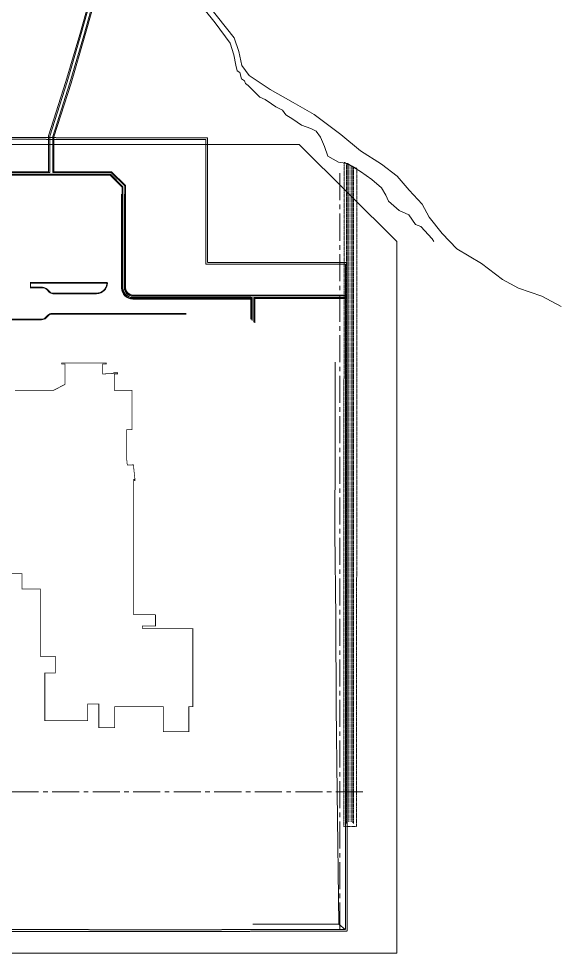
# Model space of a CAD drawing. Header units: millimetres. Extents: x 553474 to 556484, y 6145926 to 6146600.
# Drawn here: x 556292.7 to 556483.9, y 6146022 to 6146351.5 of the extents above; entities that cross this region are included whole.
import ezdxf

# ---------------------------------------------------------------- set-up
doc = ezdxf.new("R2010")
doc.units = ezdxf.units.MM
doc.linetypes.add('CENTER2', pattern=[28.575, 19.05, -3.175, 3.175, -3.175])
doc.linetypes.add('HIDDEN', pattern=[0.375, 0.25, -0.125])
doc.layers.add('8', color=8, linetype='Continuous', lineweight=0)
doc.styles.add('topografia rev A (17-04-08)$0$Standard', font='txt')
doc.linetypes.add('topografia rev A (17-04-08)$0$CERCO', pattern='A,0.5,-0.005,["X",topografia rev A (17-04-08)$0$Standard,S=0.5,R=0,X=-0.1,Y=-0.25],4', length=4.505)

msp = doc.modelspace()

# ---------------------------------------------------------------- linework, layer by layer
at = {"layer": '8', "linetype": 'HIDDEN', "ltscale": 0.1}
for p, q in [((556408.234, 6146067.745), (556408.234, 6146300.453)), ((556408.47, 6146067.945), (556408.47, 6146300.412)), ((556409.07, 6146068.345), (556409.07, 6146300.071)), ((556409.87, 6146068.345), (556409.87, 6146299.593)), ((556410.47, 6146067.945), (556410.47, 6146299.234)), ((556410.706, 6146067.745), (556410.706, 6146299.093))]:
    msp.add_line(p, q, dxfattribs=at)
at = {"layer": '8'}
for p, q in [((556303.154, 6146297.533), (556259.94, 6146297.533)), ((556325.045, 6146296.633), (556260.312, 6146296.633)), ((556303.154, 6146296.333), (556260.437, 6146296.333)), ((556324.921, 6146296.333), (556303.154, 6146296.333)), ((556325.418, 6146297.533), (556305.078, 6146297.533)), ((556329.121, 6146292.133), (556324.921, 6146296.333)), ((556329.421, 6146292.257), (556325.045, 6146296.633)), ((556330.021, 6146292.506), (556325.293, 6146297.233)), ((556330.321, 6146292.63), (556325.418, 6146297.533)), ((556329.121, 6146256.564), (556329.121, 6146292.133)), ((556329.421, 6146256.564), (556329.421, 6146292.257)), ((556330.021, 6146256.564), (556330.021, 6146292.506)), ((556330.321, 6146256.564), (556330.321, 6146292.63)), ((556328.921, 6146256.564), (556328.921, 6146289.633)), ((556329.921, 6146256.564), (556329.921, 6146289.633)), ((556296.663, 6146258.433), (556323.921, 6146258.433)), ((556301.001, 6146256.594), (556296.663, 6146256.594)), ((556296.863, 6146258.233), (556296.863, 6146256.794)), ((556296.863, 6146258.233), (556323.708, 6146258.233)), ((556301.001, 6146256.794), (556296.863, 6146256.794)), ((556303.446, 6146255.06), (556302.557, 6146255.95)), ((556303.588, 6146255.202), (556302.698, 6146256.091)), ((556320.121, 6146254.733), (556304.719, 6146254.733)), ((556320.121, 6146254.533), (556304.719, 6146254.533)), ((556408.39, 6146254.033), (556332.92, 6146254.033)), ((556408.39, 6146253.733), (556332.92, 6146253.733)), ((556374.447, 6146253.633), (556332.92, 6146253.633)), ((556374.947, 6146253.133), (556332.92, 6146253.133)), ((556374.647, 6146252.833), (556332.92, 6146252.833)), ((556374.447, 6146252.633), (556332.92, 6146252.633)), ((556374.447, 6146245.633), (556374.447, 6146252.633)), ((556374.647, 6146252.833), (556374.947, 6146253.133)), ((556374.647, 6146245.433), (556374.647, 6146252.833)), ((556374.947, 6146245.133), (556374.947, 6146253.133)), ((556375.547, 6146244.533), (556375.547, 6146253.133)), ((556408.39, 6146253.133), (556375.547, 6146253.133)), ((556375.547, 6146253.122), (556375.832, 6146252.833)), ((556408.39, 6146252.833), (556375.832, 6146252.833)), ((556375.847, 6146244.233), (556375.847, 6146252.833)), ((556405.443, 6146032.256), (556407.687, 6146030.331))]:
    msp.add_line(p, q, dxfattribs=at)
at = {"layer": '8', "linetype": 'CENTER2', "ltscale": 0.5}
for p, q in [((556405.827, 6146030.331), (556405.827, 6146297.624)), ((556413.999, 6146078.928), (556163.758, 6146078.928))]:
    msp.add_line(p, q, dxfattribs=at)
at = {"layer": '8'}
for points in [[(556303.154, 6146297.533), (556303.154, 6146310.176), (556309.291, 6146329.312), (556314.175, 6146345.952), (556322.028, 6146373.982), (556329.716, 6146387.913)], [(556260.064, 6146297.233), (556303.584, 6146297.233), (556303.584, 6146310.108), (556309.702, 6146329.186), (556314.589, 6146345.834), (556322.428, 6146373.818), (556330.033, 6146387.597)], [(556325.293, 6146297.233), (556304.648, 6146297.233), (556304.648, 6146309.942), (556310.72, 6146328.873), (556315.612, 6146345.54), (556323.42, 6146373.412), (556330.816, 6146386.814)], [(556305.078, 6146297.533), (556305.078, 6146309.875), (556311.131, 6146328.747), (556316.025, 6146345.422), (556323.82, 6146373.248), (556331.132, 6146386.497)], [(556334.287, 6146382.377), (556337.201, 6146378.875), (556341.671, 6146373.408), (556347.099, 6146367.083), (556353.733, 6146360.305), (556361.889, 6146350.014), (556367.166, 6146342.861), (556368.448, 6146338.794), (556369.227, 6146335.075)], [(556483.91, 6146250.071), (556477.001, 6146253.671), (556468.798, 6146256.443), (556463.129, 6146259.576), (556455.77, 6146265.119), (556447.05, 6146270.374), (556441.864, 6146275.796), (556437.28, 6146281.46), (556434.867, 6146286.038), (556430.284, 6146290.979), (556426.062, 6146295.919), (556420.513, 6146300.137), (556413.131, 6146304.88), (556406.256, 6146310.664), (556396.847, 6146317.652), (556389.368, 6146321.99), (556381.286, 6146326.569), (556373.895, 6146331.445), (556371.362, 6146334.94), (556370.277, 6146339.88), (556368.588, 6146344.7), (556353.735, 6146363.676)], [(556369.227, 6146335.075), (556369.717, 6146333.092), (556370.637, 6146332.507), (556371.249, 6146330.321), (556372.204, 6146329.542), (556372.58, 6146328.665), (556373.52, 6146327.893), (556375.715, 6146325.763), (556377.595, 6146323.842), (556379.559, 6146322.986), (556381.82, 6146321.446), (556383.269, 6146320.458), (556385.621, 6146319.179), (556386.859, 6146317.564), (556389.253, 6146316.053), (556392.298, 6146313.996), (556395.595, 6146312.8), (556397.496, 6146311.781), (556399.029, 6146309.661), (556400.415, 6146306.43), (556401.661, 6146303.056), (556405.389, 6146300.942), (556408.512, 6146300.405), (556413.112, 6146297.654), (556417.08, 6146294.824), (556420.506, 6146291.871), (556422.084, 6146289.287), (556423.058, 6146287.106), (556426.721, 6146283.863), (556430.146, 6146282.387), (556432.464, 6146278.93), (556434.411, 6146278.159), (556438.357, 6146273.908), (556438.943, 6146272.95)], [(556375.136, 6146032.256), (556405.443, 6146032.256), (556404.922, 6146078.736), (556404.55, 6146108.922), (556404.394, 6146140.252), (556404.123, 6146170.393), (556404.254, 6146200.329), (556404.234, 6146230.342)]]:
    msp.add_lwpolyline(points, dxfattribs=at)
at = {"layer": '8', "linetype": 'topografia rev A (17-04-08)$0$CERCO', "lineweight": 20, "ltscale": 2, "flags": 128}
msp.add_lwpolyline([(555915.665, 6146284.733), (555977.279, 6146322.064), (556122.004, 6146082.898), (556084.019, 6146059.861), (556084.019, 6146021.982), (556425.926, 6146021.982), (556425.926, 6146272.927), (556391.52, 6146307.108), (556172.3, 6146307.108), (556172.3, 6146291.358), (556156.511, 6146291.358)], dxfattribs=at)
at = {"layer": '8', "linetype": 'HIDDEN', "lineweight": 18, "ltscale": 0.5}
for points in [[(556285.837, 6146029.718), (556315.842, 6146029.718), (556345.837, 6146029.694), (556375.842, 6146029.731), (556408.444, 6146029.731), (556408.444, 6146265.508), (556359.207, 6146265.508), (556359.207, 6146309.532), (556345.836, 6146309.532), (556315.842, 6146309.497), (556285.839, 6146309.609)], [(556285.837, 6146030.318), (556315.842, 6146030.318), (556345.837, 6146030.294), (556375.842, 6146030.331), (556407.844, 6146030.331), (556407.844, 6146264.908), (556358.607, 6146264.908), (556358.607, 6146308.932), (556345.837, 6146308.932), (556315.842, 6146308.897), (556285.837, 6146309.009)]]:
    msp.add_lwpolyline(points, dxfattribs=at)
at = {"layer": '8', "linetype": 'HIDDEN', "ltscale": 0.1}
msp.add_lwpolyline([(556411.858, 6146298.675), (556411.738, 6146066.713), (556407.238, 6146066.713), (556407.358, 6146300.824)], close=True, dxfattribs=at)
at = {"layer": '8'}
for points in [[(556205.438, 6146238.379), (556205.438, 6146241.533, -0.4180668), (556211.406, 6146247.533), (556277.139, 6146247.533, -0.1989124), (556278.554, 6146246.947), (556279.382, 6146246.119, 0.1989124), (556280.796, 6146245.533), (556300.744, 6146245.533, 0.1989124), (556302.158, 6146246.119), (556302.987, 6146246.947, -0.1989124), (556304.401, 6146247.533), (556351.539, 6146247.533, -0.0082302), (556351.735, 6146247.53, -0.0082302)], [(556205.638, 6146238.379), (556205.638, 6146241.534, -0.4181334), (556211.405, 6146247.333), (556277.139, 6146247.333, -0.1989124), (556278.412, 6146246.806), (556279.241, 6146245.977, 0.1989124), (556280.796, 6146245.333), (556300.744, 6146245.333, 0.1989124), (556302.3, 6146245.977), (556303.128, 6146246.806, -0.1989124), (556304.401, 6146247.333), (556351.539, 6146247.333, -0.0082302), (556351.728, 6146247.33, -0.0082302)]]:
    msp.add_lwpolyline(points, format="xyb", dxfattribs=at)
at = {"layer": '8', "linetype": 'Continuous', "ltscale": 0.0008, "const_width": 0.25}
for points in [[(556340.876, 6146141.365), (556333.185, 6146141.365), (556333.185, 6146189.065), (556333.434, 6146189.065), (556333.484, 6146188.603), (556333.683, 6146188.625), (556333.082, 6146194.225), (556332.881, 6146194.225), (556332.892, 6146194.125), (556330.943, 6146194.125), (556330.668, 6146196.693), (556330.668, 6146206.595), (556332.631, 6146206.595), (556332.631, 6146220.465), (556326.34, 6146220.465), (556326.34, 6146226.224), (556327.54, 6146226.224), (556327.54, 6146226.624), (556326.14, 6146226.624), (556326.14, 6146226.423), (556322.291, 6146226.22), (556322.291, 6146229.717), (556323.491, 6146229.717), (556323.491, 6146230.117), (556307.791, 6146230.117), (556307.791, 6146229.717), (556308.991, 6146229.717), (556308.991, 6146222.569), (556304.983, 6146220.465), (556298.651, 6146220.465), (556298.651, 6146220.445), (556291.316, 6146220.445)], [(556230.009, 6146155.788), (556293.804, 6146155.79), (556293.804, 6146150.447), (556300.291, 6146150.447), (556300.291, 6146126.648), (556305.566, 6146126.648), (556305.566, 6146120.844), (556301.88, 6146120.844), (556301.88, 6146104.044), (556316.995, 6146104.044), (556316.995, 6146109.925), (556320.915, 6146109.925), (556320.915, 6146101.549), (556326.515, 6146101.549), (556326.515, 6146108.925), (556343.624, 6146108.925), (556343.624, 6146100.124), (556352.624, 6146100.124), (556352.624, 6146108.924), (556354.032, 6146108.924), (556354.032, 6146136.405), (556336.392, 6146136.405), (556336.291, 6146137.365), (556340.876, 6146137.365), (556340.876, 6146141.365)]]:
    msp.add_lwpolyline(points, dxfattribs=at)
at = {"layer": '8', "linetype": 'Continuous', "ltscale": 0.0008, "const_width": 0.25, "elevation": 9.796}
for points in [[(556340.876, 6146141.365), (556333.185, 6146141.365), (556333.185, 6146189.065), (556333.434, 6146189.065), (556333.484, 6146188.603), (556333.683, 6146188.625), (556333.082, 6146194.225), (556332.881, 6146194.225), (556332.892, 6146194.125), (556330.943, 6146194.125), (556330.668, 6146196.693), (556330.668, 6146206.595), (556332.631, 6146206.595), (556332.631, 6146220.465), (556326.34, 6146220.465), (556326.34, 6146226.224), (556327.54, 6146226.224), (556327.54, 6146226.624), (556326.14, 6146226.624), (556326.14, 6146226.423), (556322.291, 6146226.22), (556322.291, 6146229.717), (556323.491, 6146229.717), (556323.491, 6146230.117), (556307.791, 6146230.117), (556307.791, 6146229.717), (556308.991, 6146229.717), (556308.991, 6146222.569), (556304.983, 6146220.465), (556298.651, 6146220.465), (556298.651, 6146220.445), (556291.316, 6146220.445)], [(556230.009, 6146155.788), (556293.804, 6146155.79), (556293.804, 6146150.447), (556300.291, 6146150.447), (556300.291, 6146126.648), (556305.566, 6146126.648), (556305.566, 6146120.844), (556301.88, 6146120.844), (556301.88, 6146104.044), (556316.995, 6146104.044), (556316.995, 6146109.925), (556320.915, 6146109.925), (556320.915, 6146101.549), (556326.515, 6146101.549), (556326.515, 6146108.925), (556343.624, 6146108.925), (556343.624, 6146100.124), (556352.624, 6146100.124), (556352.624, 6146108.924), (556354.032, 6146108.924), (556354.032, 6146136.405), (556336.392, 6146136.405), (556336.291, 6146137.365), (556340.876, 6146137.365), (556340.876, 6146141.365)]]:
    msp.add_lwpolyline(points, dxfattribs=at)
at = {"layer": '8'}
for radius in [2.4, 2.2]:
    msp.add_arc((556301.001, 6146254.394), radius, 45, 90, dxfattribs=at)
at = {"layer": '8', "extrusion": (0, 0, -1)}
for centre, radius, start, end in [((-556320.12, 6146258.335), 3.802, 181.54201, 269.98579), ((-556320.121, 6146258.333), 3.6, 184.78019, 270), ((-556332.92, 6146256.633), 4, 270, 358.96082), ((-556332.92, 6146256.633), 3.8, 270, 358.96082), ((-556332.92, 6146256.633), 3.5, 270, 358.96082), ((-556332.92, 6146256.633), 3, 270, 358.96082), ((-556332.92, 6146256.633), 2.9, 270, 358.96082), ((-556332.92, 6146256.633), 2.6, 270, 358.96082), ((-556304.719, 6146256.333), 1.8, 270, 315), ((-556304.719, 6146256.333), 1.6, 270, 315)]:
    msp.add_arc(centre, radius, start, end, dxfattribs=at)

doc.saveas('drawing.dxf')
